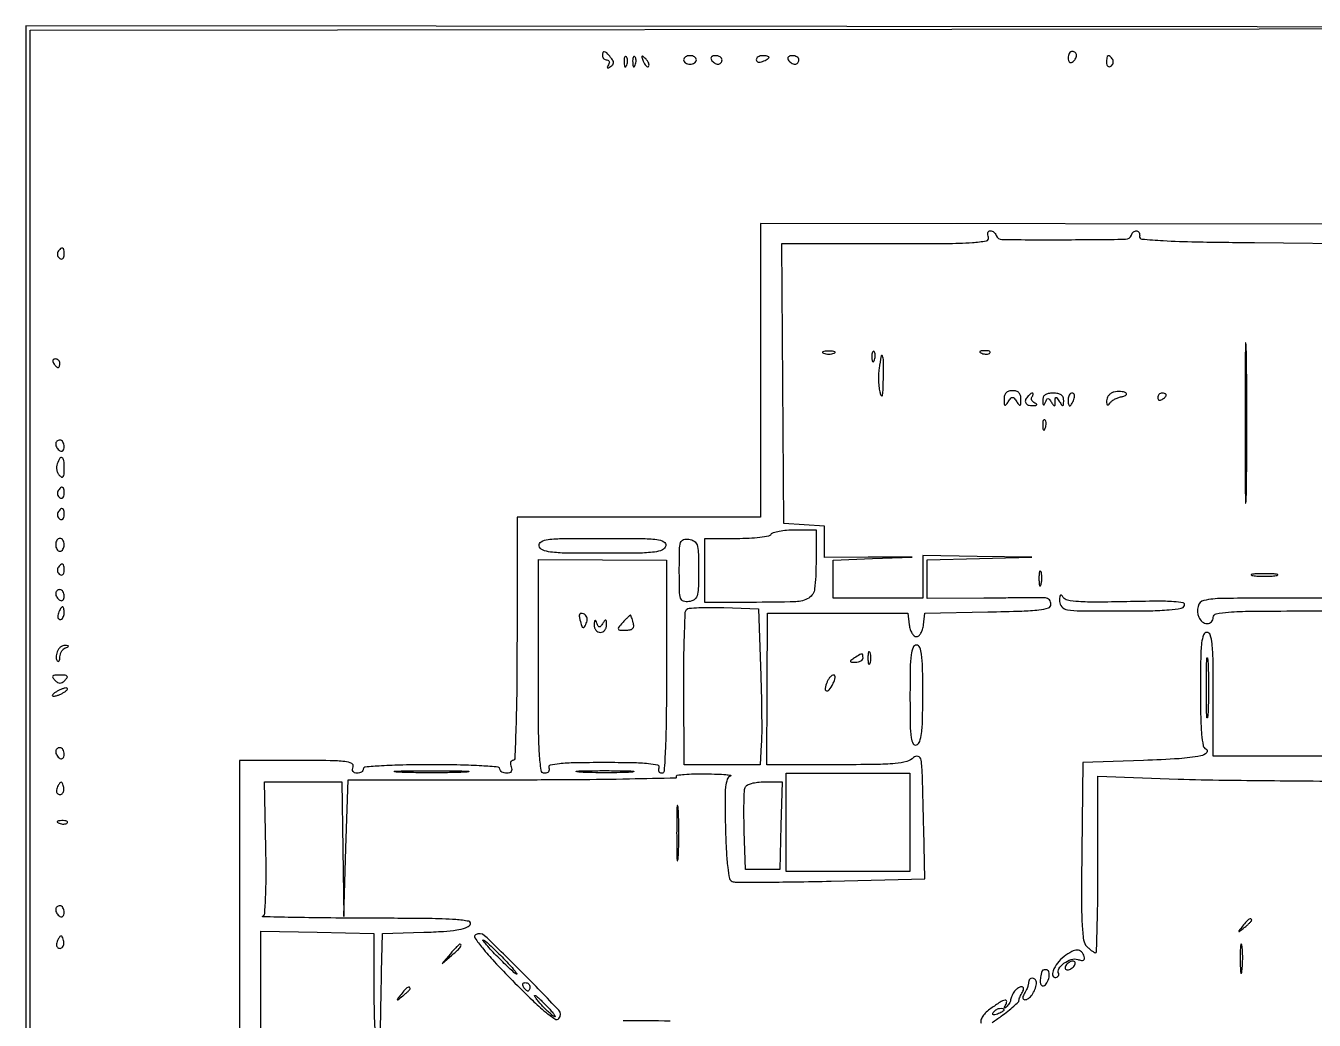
# Model space of a CAD drawing. Extents: x 0 to 576, y 0 to 447.
# Drawn here: x 0 to 301.6, y 214.2 to 447 of the extents above; entities that cross this region are included whole.
import ezdxf

# ---------------------------------------------------------------- set-up
doc = ezdxf.new("R2010")
doc.units = 0
doc.header["$MEASUREMENT"] = 0

msp = doc.modelspace()

# ---------------------------------------------------------------- linework, layer by layer
for points in [[(0, 223.5), (0, 0), (288.25, 0.248278), (576.5, 0.496556), (288.75, 0.749993), (1, 1.00343), (1, 223.5), (1, 445.99657), (288.75, 446.250007), (576.5, 446.503444), (288.25, 446.751722), (0, 447)], [(207, 260.5), (207, 249), (192.5, 249), (178, 249), (178, 260.5), (178, 272), (192.5, 272), (207, 272)]]:
    msp.add_lwpolyline(points, close=True)
for points in [[(135, 440, 0.105053), (135.081062, 439.618444, 0.099167), (135.311086, 439.29375, 0.09642), (135.654762, 439.076123, 0.093332), (136.059017, 439, -0.132745), (136.403738, 438.906838, -0.19028), (136.59735, 438.660863, -0.143226), (136.599686, 438.287383, -0.068937), (136.404508, 437.845492, 0.028924), (136.151809, 437.378209, 0.339828), (136.193627, 437.188763, 0.295997), (136.401046, 437.163161, 0.025211), (136.89405, 437.434519, 0.071163), (137.414905, 437.86938, 0.181496), (137.59179, 438.320121, 0.140543), (137.446293, 438.857578, 0.03729), (136.926114, 439.589028, 0.01865), (135.998475, 440.625552, 0.149414), (135.444732, 440.933006, 0.386596), (135.113932, 440.740259, 0.076504)], [(244, 439.440983, 0.066118), (244.073267, 438.889346, 0.138808), (244.29375, 438.521475, 0.191142), (244.620352, 438.392057, 0.139169), (245, 438.5, 0.06081), (245.382515, 438.806203, 0.051032), (245.70625, 439.2129, 0.053229), (245.926698, 439.653442, 0.089642), (246, 440.059017, 0.105429), (245.923444, 440.418051, 0.099231), (245.70625, 440.723586, 0.096318), (245.381732, 440.928382, 0.092995), (245, 441, 0.153634), (244.618621, 440.879982, 0.097988), (244.29375, 440.542039, 0.080552), (244.074545, 440.037096, 0.062283)], [(140.078947, 438.416667, 0.018894), (140.137993, 437.670344, 0.168741), (140.279315, 437.37858, 0.470617), (140.461564, 437.395823, 0.054073), (140.683114, 437.8125, 0.051402), (140.839148, 438.359369, 0.05415), (140.876576, 438.916927, 0.060344), (140.797407, 439.402231, 0.126455), (140.604167, 439.729167, 0.296942), (140.385309, 439.77538, 0.208169), (140.200665, 439.592839, 0.077125), (140.089945, 439.112848, 0.028489)], [(142.078947, 438.416667, 0.018894), (142.137993, 437.670344, 0.168741), (142.279315, 437.37858, 0.470617), (142.461564, 437.395823, 0.054073), (142.683114, 437.8125, 0.051402), (142.839148, 438.359369, 0.05415), (142.876576, 438.916927, 0.060344), (142.797407, 439.402231, 0.126455), (142.604167, 439.729167, 0.296942), (142.385309, 439.77538, 0.208169), (142.200665, 439.592839, 0.077125), (142.089945, 439.112848, 0.028489)], [(144.564293, 438.706872, 0.036269), (144.866277, 438.059266, 0.070189), (145.210949, 437.604915, 0.120343), (145.538684, 437.40751, 0.278911), (145.806872, 437.473539, 0.20742), (145.927901, 437.779789, 0.082976), (145.837219, 438.231185, 0.063152), (145.558688, 438.753423, 0.043285), (145.124088, 439.266667, 0.011214), (144.463552, 439.893514, 0.400052), (144.270328, 439.888819, 0.286372), (144.21821, 439.663782, 0.008399)], [(154, 439, 0.148195), (154.115568, 438.618646, 0.098894), (154.440625, 438.29375, 0.082425), (154.926543, 438.074694, 0.064853), (155.5, 438, 0.064853), (156.073457, 438.074694, 0.082425), (156.559375, 438.29375, 0.098894), (156.884432, 438.618646, 0.148195), (157, 439, 0.148195), (156.884432, 439.381354, 0.098894), (156.559375, 439.70625, 0.082425), (156.073457, 439.925306, 0.064853), (155.5, 440, 0.064853), (154.926543, 439.925306, 0.082425), (154.440625, 439.70625, 0.098894), (154.115568, 439.381354, 0.148195)], [(160.5, 439, 0.06081), (160.806203, 438.617485, 0.051032), (161.2129, 438.29375, 0.053229), (161.653442, 438.073302, 0.089642), (162.059017, 438, 0.105429), (162.418051, 438.076556, 0.099231), (162.723586, 438.29375, 0.096318), (162.928382, 438.618268, 0.092995), (163, 439, 0.153634), (162.879982, 439.381379, 0.097988), (162.542039, 439.70625, 0.080552), (162.037096, 439.925455, 0.062283), (161.440983, 440, 0.066118), (160.889346, 439.926733, 0.138808), (160.521475, 439.70625, 0.191142), (160.392057, 439.379648, 0.139169)], [(171, 439.031385, 0.184534), (171.122486, 438.710807, 0.147206), (171.440625, 438.516384, 0.100118), (171.925634, 438.488865, 0.055937), (172.5, 438.638374, 0.02136), (173.074558, 438.887494, 0.030395), (173.559375, 439.160341, 0.030693), (173.912889, 439.420671, 0.222225), (174, 439.606989, 0.289661), (173.903916, 439.758929, 0.046727), (173.559375, 439.884553, 0.039339), (173.074824, 439.971531, 0.024748), (172.5, 440, 0.062722), (171.926468, 439.92777, 0.08088), (171.440625, 439.715469, 0.098158), (171.115494, 439.400789, 0.152681)], [(178.5, 439, 0.06081), (178.806203, 438.617485, 0.051032), (179.2129, 438.29375, 0.053229), (179.653442, 438.073302, 0.089642), (180.059017, 438, 0.105429), (180.418051, 438.076556, 0.099231), (180.723586, 438.29375, 0.096318), (180.928382, 438.618268, 0.092995), (181, 439, 0.153634), (180.879982, 439.381379, 0.097988), (180.542039, 439.70625, 0.080552), (180.037096, 439.925455, 0.062283), (179.440983, 440, 0.066118), (178.889346, 439.926733, 0.138808), (178.521475, 439.70625, 0.191142), (178.392057, 439.379648, 0.139169)], [(253, 438.440983, 0.067432), (253.074611, 437.890269, 0.140899), (253.298542, 437.524436, 0.190788), (253.63036, 437.397824, 0.136093), (254.016312, 437.510081, 0.090427), (254.360589, 437.820631, 0.095498), (254.565079, 438.22714, 0.099685), (254.598899, 438.665803, 0.108373), (254.457295, 439.069098, 0.050477), (253.86686, 439.838655, 0.315493), (253.407182, 439.933879, 0.25701), (253.085158, 439.519563, 0.039415)], [(7.542705, 394.069098, 0.108373), (7.401101, 393.665803, 0.099685), (7.434921, 393.22714, 0.095498), (7.639411, 392.820631, 0.090427), (7.983688, 392.510081, 0.136093), (8.36964, 392.397824, 0.190788), (8.701458, 392.524436, 0.140899), (8.925389, 392.890269, 0.067432), (9, 393.440983, 0.039415), (8.914842, 394.519563, 0.25701), (8.592818, 394.933879, 0.315493), (8.13314, 394.838655, 0.050477)], [(285.448249, 354, 0.000744), (285.466135, 341.986987, 0.003734), (285.53639, 335.260938, 0.946816), (285.63934, 335.257156, 0.018358), (285.748303, 337.25, 0.002822), (285.841853, 344.875126, 0.001656), (285.872076, 354, 0.001656), (285.841853, 363.124874, 0.002822), (285.748303, 370.75, 0.018358), (285.63934, 372.742844, 0.946816), (285.53639, 372.739062, 0.003734), (285.466135, 366.013013, 0.000744)], [(6.5, 368, 0.029505), (6.768994, 367.617226, 0.035638), (7.066025, 367.29375, 0.038439), (7.34829, 367.065539, 0.151918), (7.559017, 367, 0.210953), (7.727648, 367.07446, 0.081139), (7.870461, 367.29375, 0.061769), (7.967655, 367.617151, 0.042167), (8, 368, 0.105053), (7.918938, 368.381556, 0.099167), (7.688914, 368.70625, 0.09642), (7.345238, 368.923877, 0.093332), (6.940983, 369, 0.108972), (6.586039, 368.921712, 0.182303), (6.3746, 368.70625, 0.161196), (6.343488, 368.3821, 0.082592)], [(186.75, 370.337719, 0.057986), (187.320008, 370.181385, 0.037979), (188, 370.12966, 0.037979), (188.679992, 370.181385, 0.057986), (189.25, 370.337719, 0.174857), (189.459382, 370.525001, 0.447206), (189.398438, 370.693942, 0.078554), (188.89144, 370.810911, 0.017491), (188, 370.842105, 0.017491), (187.10856, 370.810911, 0.078554), (186.601562, 370.693942, 0.447206), (186.540618, 370.525001, 0.174857)], [(198.078947, 369.416667, 0.018894), (198.137993, 368.670344, 0.168741), (198.279315, 368.37858, 0.470617), (198.461564, 368.395823, 0.054073), (198.683114, 368.8125, 0.051402), (198.839148, 369.359369, 0.05415), (198.876576, 369.916927, 0.060344), (198.797407, 370.402231, 0.126455), (198.604167, 370.729167, 0.296942), (198.385309, 370.77538, 0.208169), (198.200665, 370.592839, 0.077125), (198.089945, 370.112848, 0.028489)], [(199.755968, 366.790663, 0.027301), (199.6267, 365.37625, 0.019193), (199.629626, 363.777749, 0.019432), (199.751187, 362.243625, 0.037965), (199.987316, 361.040663, 0.091014), (200.294977, 360.405778, 0.638061), (200.54128, 360.455156, 0.050463), (200.699167, 361.606939, 0.005672), (200.762736, 364.25, 0.003933), (200.783565, 368.556011, 0.093837), (200.555895, 369.738834, 0.751664), (200.244579, 369.708977, 0.010081)], [(223.8125, 370.316886, 0.051402), (224.359369, 370.160852, 0.05415), (224.916927, 370.123424, 0.060344), (225.402231, 370.202593, 0.126455), (225.729167, 370.395833, 0.296942), (225.77538, 370.614691, 0.208169), (225.592839, 370.799335, 0.077125), (225.112848, 370.910055, 0.028489), (224.416667, 370.921053, 0.018894), (223.670344, 370.862007, 0.168741), (223.37858, 370.720685, 0.470617), (223.395823, 370.538436, 0.054073)], [(229.015313, 359.535714, 0.011564), (229.049245, 358.428913, 0.262067), (229.214186, 358.169521, 0.368802), (229.467617, 358.224822, 0.017102), (230.015313, 359, -0.02521), (230.610943, 359.814678, -0.226004), (231, 360, -0.226004), (231.389057, 359.814678, -0.02521), (231.984687, 359, 0.017102), (232.532383, 358.224822, 0.368802), (232.785814, 358.169521, 0.262067), (232.950755, 358.428913, 0.011564), (232.984687, 359.535714, 0.069097), (232.866943, 360.433177, 0.126742), (232.502486, 361.068878, 0.128418), (231.880184, 361.444152, 0.071927), (231, 361.571429, 0.071927), (230.119816, 361.444152, 0.128418), (229.497514, 361.068878, 0.126742), (229.133057, 360.433177, 0.069097)], [(234.666667, 360.333333, 0.091757), (234.07529, 359.473348, 0.220303), (234.086081, 358.717959, 0.210357), (234.67566, 358.213078, 0.084847), (235.75, 358.078947, 0.020483), (236.423747, 358.137062, 0.187944), (236.676989, 358.274935, 0.449603), (236.651402, 358.450943, 0.04958), (236.243769, 358.664358, -0.07888), (235.806545, 358.926836, -0.105417), (235.522598, 359.290708, -0.121773), (235.435807, 359.697442, -0.131107), (235.552786, 360.08541, 0.054158), (235.854341, 360.717137, 0.433187), (235.721063, 360.972878, 0.233764), (235.31406, 360.896092, 0.034926)], [(238.078947, 359.25, 0.013273), (238.135931, 358.4558, 0.232968), (238.268378, 358.242627, 0.438953), (238.440028, 358.290165, 0.023718), (238.699998, 358.863153, -0.029355), (239.027095, 359.563025, -0.275386), (239.30107, 359.726305, -0.233412), (239.609949, 359.573805, -0.022213), (240.105738, 358.863153, 0.012938), (240.586324, 358.146322, 0.283814), (240.808792, 358.05194, 0.346341), (240.958296, 358.211741, 0.016223), (241, 359, -0.013145), (241.040363, 359.863616, -0.392993), (241.187084, 360, -0.246379), (241.409778, 359.883174, -0.007698), (242, 359, 0.011213), (242.563444, 358.169589, 0.309569), (242.798096, 358.083458, 0.327416), (242.952739, 358.271084, 0.011938), (242.984687, 359.25, 0.101445), (242.832474, 360.027001, 0.141313), (242.391339, 360.576531, 0.108672), (241.624446, 360.89817, 0.045188), (240.5, 361, 0.043691), (239.365807, 360.900702, 0.113288), (238.614681, 360.582895, 0.149605), (238.199913, 360.034918, 0.09932)], [(244, 359.5, 0.024748), (244.028469, 358.925176, 0.039339), (244.115447, 358.440625, 0.046727), (244.241071, 358.096084, 0.289661), (244.393011, 358, 0.222225), (244.579329, 358.087111, 0.030693), (244.839659, 358.440625, 0.030395), (245.112506, 358.925442, 0.02136), (245.361626, 359.5, 0.055937), (245.511135, 360.074366, 0.100118), (245.483616, 360.559375, 0.147206), (245.289193, 360.877514, 0.184534), (244.968615, 361, 0.152681), (244.599211, 360.884506, 0.098158), (244.284531, 360.559375, 0.08088), (244.07223, 360.073532, 0.062722)], [(254.75, 361.25074, 0.085996), (254.082581, 360.972593, 0.077112), (253.518561, 360.477561, 0.078951), (253.141562, 359.847137, 0.097939), (253.015313, 359.176676, 0.027197), (253.058601, 358.496026, 0.209698), (253.216682, 358.227026, 0.366052), (253.447518, 358.244538, 0.054685), (253.765313, 358.634318, -0.083538), (254.189277, 359.097296, -0.038619), (254.871686, 359.549741, -0.03685), (255.680447, 359.925169, -0.042216), (256.5, 360.157779, 0.033862), (257.203286, 360.344769, 0.107101), (257.61875, 360.594351, 0.278702), (257.691714, 360.855106, 0.201857), (257.5, 361.097525, 0.078133), (256.992956, 361.281093, 0.033951), (256.279688, 361.369656, 0.032547), (255.493432, 361.362254, 0.037219)], [(265, 359.940983, 0.108972), (265.078288, 359.586039, 0.182303), (265.29375, 359.3746, 0.161196), (265.6179, 359.343488, 0.082592), (266, 359.5, 0.029505), (266.382774, 359.768994, 0.035638), (266.70625, 360.066025, 0.038439), (266.934461, 360.34829, 0.151918), (267, 360.559017, 0.210953), (266.92554, 360.727648, 0.081139), (266.70625, 360.870461, 0.061769), (266.382849, 360.967655, 0.042167), (266, 361, 0.105053), (265.618444, 360.918938, 0.099167), (265.29375, 360.688914, 0.09642), (265.076123, 360.345238, 0.093332)], [(238.078947, 353.416667, 0.018894), (238.137993, 352.670344, 0.168741), (238.279315, 352.37858, 0.470617), (238.461564, 352.395823, 0.054073), (238.683114, 352.8125, 0.051402), (238.839148, 353.359369, 0.05415), (238.876576, 353.916927, 0.060344), (238.797407, 354.402231, 0.126455), (238.604167, 354.729167, 0.296942), (238.385309, 354.77538, 0.208169), (238.200665, 354.592839, 0.077125), (238.089945, 354.112848, 0.028489)], [(7, 349.059017, 0.089642), (7.073302, 348.653442, 0.053229), (7.29375, 348.2129, 0.051032), (7.617485, 347.806203, 0.06081), (8, 347.5, 0.139169), (8.379648, 347.392057, 0.191142), (8.70625, 347.521475, 0.138808), (8.926733, 347.889346, 0.066118), (9, 348.440983, 0.062283), (8.925455, 349.037096, 0.080552), (8.70625, 349.542039, 0.097988), (8.381379, 349.879982, 0.153634), (8, 350, 0.092995), (7.618268, 349.928382, 0.096318), (7.29375, 349.723586, 0.099231), (7.076556, 349.418051, 0.105429)], [(7.335833, 344.432783, 0.078522), (7.190333, 343.749087, 0.061901), (7.24385, 342.99318, 0.06262), (7.478836, 342.282667, 0.085436), (7.867217, 341.732783, 0.085285), (8.399692, 341.356457, 0.362202), (8.75, 341.445878, 0.139509), (8.9538, 342.006563, 0.017854), (9, 343.3, 0.023065), (8.911863, 345.209636, 0.223857), (8.511203, 345.889246, 0.433661), (7.980291, 345.770123, 0.04135)], [(7.542705, 338.069098, 0.108373), (7.401101, 337.665803, 0.099685), (7.434921, 337.22714, 0.095498), (7.639411, 336.820631, 0.090427), (7.983688, 336.510081, 0.136093), (8.36964, 336.397824, 0.190788), (8.701458, 336.524436, 0.140899), (8.925389, 336.890269, 0.067432), (9, 337.440983, 0.039415), (8.914842, 338.519563, 0.25701), (8.592818, 338.933879, 0.315493), (8.13314, 338.838655, 0.050477)], [(7.542705, 333.069098, 0.108373), (7.401101, 332.665803, 0.099685), (7.434921, 332.22714, 0.095498), (7.639411, 331.820631, 0.090427), (7.983688, 331.510081, 0.136093), (8.36964, 331.397824, 0.190788), (8.701458, 331.524436, 0.140899), (8.925389, 331.890269, 0.067432), (9, 332.440983, 0.039415), (8.914842, 333.519563, 0.25701), (8.592818, 333.933879, 0.315493), (8.13314, 333.838655, 0.050477)], [(185, 321.116631, -0.026557), (184.684344, 315.177916, -0.235843), (183.313007, 313.035733, -0.128668), (180.289013, 312.158898, -0.006255), (169.75, 312.013655), (159, 312), (159, 319.5), (159, 327), (166.440983, 327, 0.012539), (169.336795, 327.072633, 0.018327), (171.877725, 327.29375, 0.014001), (173.92157, 327.605685, 0.21256), (174.5, 328, -0.187586), (175.016825, 328.389932, -0.024383), (176.3879, 328.70625, -0.025672), (178.121554, 328.927002, -0.018832), (180.059017, 329), (185, 329)], [(7, 325.5, 0.064853), (7.074694, 324.926543, 0.082425), (7.29375, 324.440625, 0.098894), (7.618646, 324.115568, 0.148195), (8, 324, 0.148195), (8.381354, 324.115568, 0.098894), (8.70625, 324.440625, 0.082425), (8.925306, 324.926543, 0.064853), (9, 325.5, 0.064853), (8.925306, 326.073457, 0.082425), (8.70625, 326.559375, 0.098894), (8.381354, 326.884432, 0.148195), (8, 327, 0.148195), (7.618646, 326.884432, 0.098894), (7.29375, 326.559375, 0.082425), (7.074694, 326.073457, 0.064853)], [(149.809629, 325.25, -0.247865), (149.041171, 324.292275, -0.072891), (147.162037, 323.786051, -0.026538), (143.492228, 323.548807, -0.002874), (135, 323.5, -0.002874), (126.507772, 323.548807, -0.026538), (122.837963, 323.786051, -0.072891), (120.958829, 324.292275, -0.247865), (120.190371, 325.25, -0.325738), (120.639251, 326.204609, -0.096254), (122.27165, 326.726678, -0.02702), (125.878388, 326.956358, -0.002392), (135, 327, -0.002392), (144.121612, 326.956358, -0.02702), (147.72835, 326.726678, -0.096254), (149.360749, 326.204609, -0.325738)], [(157.5, 319.5, -0.006694), (157.44313, 315.252491, -0.067967), (157.15823, 313.514744, -0.178261), (156.491157, 312.639152, -0.106868), (155.25, 312.180449, -0.113938), (153.982584, 312.289484, -0.244678), (153.313177, 312.96866, -0.069973), (153.045639, 314.642336, -0.004698), (153, 319.5, -0.004698), (153.045639, 324.357664, -0.069973), (153.313177, 326.03134, -0.244678), (153.982584, 326.710516, -0.113938), (155.25, 326.819551, -0.106868), (156.491157, 326.360848, -0.178261), (157.15823, 325.485256, -0.067967), (157.44313, 323.747509, -0.006694)], [(7.542705, 320.069098, 0.108373), (7.401101, 319.665803, 0.099685), (7.434921, 319.22714, 0.095498), (7.639411, 318.820631, 0.090427), (7.983688, 318.510081, 0.136093), (8.36964, 318.397824, 0.190788), (8.701458, 318.524436, 0.140899), (8.925389, 318.890269, 0.067432), (9, 319.440983, 0.039415), (8.914842, 320.519563, 0.25701), (8.592818, 320.933879, 0.315493), (8.13314, 320.838655, 0.050477)], [(150, 296.934832, -0.00249), (149.942401, 285.37091, -0.008601), (149.738901, 277.88123, -0.004828), (149.449086, 272.521746, -0.395683), (148.893011, 272, -0.12701), (148.509771, 272.098947, -0.15122), (148.252103, 272.367188, -0.128423), (148.165859, 272.772454, -0.080332), (148.265692, 273.25, 0.452796), (147.935106, 273.878925, 0.034996), (145.813094, 274.235611, 0.02015), (142.071383, 274.446391, 0.003995), (135.361626, 274.5, 0.003995), (128.651869, 274.446391, 0.02015), (124.910159, 274.235611, 0.034996), (122.788147, 273.878925, 0.452796), (122.45756, 273.25, -0.112796), (122.525516, 272.77386, -0.147671), (122.364922, 272.367188, -0.136229), (121.992573, 272.095314, -0.090216), (121.468615, 272, -0.374381), (120.637671, 272.7236, -0.019808), (120.264682, 276.506806, -0.012933), (120.048195, 283.105067, -0.001733), (120, 297.006442), (120, 322.012884), (135, 321.941275), (150, 321.869665)], [(237.194949, 317.5, 0.012823), (237.235556, 316.431793, 0.080377), (237.356533, 315.900903, 0.597527), (237.51666, 315.883358, 0.087174), (237.692991, 316.269032, 0.037336), (237.832894, 317.036634, 0.029507), (237.872264, 317.880008, 0.030339), (237.814405, 318.671085, 0.06278), (237.655937, 319.269032, 0.31318), (237.47713, 319.386009, 0.333666), (237.315079, 319.257153, 0.052471), (237.212705, 318.580113, 0.014395)], [(287.25, 318.283746, 0.023547), (288.502218, 318.153981, 0.014044), (290, 318.111902, 0.014044), (291.497782, 318.153981, 0.023547), (292.75, 318.283746, 0.124239), (293.112409, 318.435926, 0.664672), (293.076562, 318.577962, 0.03126), (291.97062, 318.675363, 0.006336), (290, 318.700336, 0.006336), (288.02938, 318.675363, 0.03126), (286.923438, 318.577962, 0.664672), (286.887591, 318.435926, 0.124239)], [(7, 314.059017, 0.089642), (7.073302, 313.653442, 0.053229), (7.29375, 313.2129, 0.051032), (7.617485, 312.806203, 0.06081), (8, 312.5, 0.139169), (8.379648, 312.392057, 0.191142), (8.70625, 312.521475, 0.138808), (8.926733, 312.889346, 0.066118), (9, 313.440983, 0.062283), (8.925455, 314.037096, 0.080552), (8.70625, 314.542039, 0.097988), (8.381379, 314.879982, 0.153634), (8, 315, 0.092995), (7.618268, 314.928382, 0.096318), (7.29375, 314.723586, 0.099231), (7.076556, 314.418051, 0.105429)], [(242.015313, 312.25, 0.197299), (242.53067, 310.970089, 0.162195), (243.849488, 310.288815, 0.036761), (246.896382, 310.039194, 0.002064), (256.393011, 310, 0.004362), (263.338833, 310.060591, 0.0166), (267.669, 310.280073, 0.019088), (270.499874, 310.627195, 0.266836), (271.267364, 311.25, 0.463252), (270.927577, 311.87188, 0.033784), (268.730678, 312.171504, 0.019222), (264.838611, 312.286615, 0.003632), (257.731622, 312.171927, -0.004176), (250.647384, 312.065305, -0.018476), (246.479539, 312.191421, -0.026712), (243.863717, 312.508453, -0.210988), (242.872582, 313.171927, 0.051023), (242.479357, 313.671354, 0.429759), (242.222657, 313.668804, 0.170959), (242.056041, 313.285903, 0.016247)], [(7.638374, 309.5, 0.055937), (7.488865, 308.925634, 0.100118), (7.516384, 308.440625, 0.147206), (7.710807, 308.122486, 0.184534), (8.031385, 308, 0.152681), (8.400789, 308.115494, 0.098158), (8.715469, 308.440625, 0.08088), (8.92777, 308.926468, 0.062722), (9, 309.5, 0.024748), (8.971531, 310.074824, 0.039339), (8.884553, 310.559375, 0.046727), (8.758929, 310.903916, 0.289661), (8.606989, 311, 0.222225), (8.420671, 310.912889, 0.030693), (8.160341, 310.559375, 0.030395), (7.887494, 310.074558, 0.02136)], [(172, 297, -0.003195), (172.169032, 291.483191, -0.003386), (172.263593, 286.070312, -0.00323), (172.283348, 281.407781, -0.015465), (172.195209, 278.75), (171.890418, 274), (163.006821, 274), (154.123225, 274), (154.050013, 291.821734, -0.003768), (154.073613, 298.704599, -0.005916), (154.20846, 304.618487, -0.001954), (154.404544, 309.704043, -0.187904), (154.692216, 310.358883, -0.178016), (155.28301, 310.632022, -0.007969), (157.561045, 310.779795, -0.012558), (160.318934, 310.845244, -0.008572), (163.453816, 310.787149), (171.5, 310.5)], [(129.729816, 307.925182, 0.012243), (130.159858, 306.431152, 0.244361), (130.484896, 306.105254, 0.373549), (130.827704, 306.253274, 0.020449), (131.329869, 307.417241, 0.092277), (131.436774, 307.996909, 0.096097), (131.325132, 308.567375, 0.099364), (131.013431, 309.040089, 0.106238), (130.550043, 309.342423, 0.092317), (129.996941, 309.444383, 0.267182), (129.672167, 309.256709, 0.161087), (129.571313, 308.772178, 0.035406)], [(133.078947, 306.75, 0.084943), (133.162507, 306.081752, 0.097345), (133.463816, 305.514063, 0.105533), (133.934098, 305.134948, 0.117584), (134.5, 305, 0.116238), (135.070951, 305.13455, 0.101436), (135.554877, 305.514063, 0.094034), (135.876916, 306.081711, 0.08452), (135.984687, 306.75, 0.015246), (135.949918, 307.635609, 0.278496), (135.794172, 307.857048, 0.3487), (135.560445, 307.795767, 0.019656), (135.105738, 307.136847, -0.022213), (134.609949, 306.426195, -0.233412), (134.30107, 306.273695, -0.275386), (134.027095, 306.436975, -0.029355), (133.699998, 307.136847, 0.023718), (133.440028, 307.709835, 0.438953), (133.268378, 307.757373, 0.232968), (133.135931, 307.5442, 0.013273)], [(139.726247, 307.25, 0.012632), (138.796182, 306.168594, 0.271017), (138.733342, 305.768314, 0.293085), (139.050275, 305.538688, 0.0142), (140.412263, 305.5, 0.042134), (141.471513, 305.58942, 0.151014), (142.070534, 305.892347, 0.192116), (142.311883, 306.428148, 0.074989), (142.224373, 307.25, 0.011443), (142.032464, 307.920759, 0.018015), (141.834081, 308.485937, 0.01247), (141.647251, 308.929638, 0.294964), (141.538356, 309, 0.188908), (141.396925, 308.944588, 0.005284), (140.911842, 308.485937, 0.010121), (140.349707, 307.920638, 0.006697)], [(7.345077, 300.456872, 0.045168), (7.164704, 299.820352, 0.050128), (7.110032, 299.183873, 0.056457), (7.179658, 298.639794, 0.137182), (7.376461, 298.290205, 0.208648), (7.610988, 298.198159, 0.243994), (7.816836, 298.314935, 0.106677), (7.957153, 298.683705, 0.037777), (8, 299.25, -0.072204), (8.09334, 299.892993, -0.062877), (8.367188, 300.516393, -0.06555), (8.772005, 301.026936, -0.096788), (9.25, 301.337719, 0.01027), (9.89123, 301.611907, 0.30932), (9.97782, 301.754345, 0.36718), (9.873211, 301.864951, 0.011982), (9.218615, 301.921053, 0.11028), (8.684501, 301.835877, 0.071509), (8.139692, 301.523515, 0.066477), (7.667271, 301.040853, 0.068987)], [(207, 290.031385, 0.003584), (207.047825, 283.359431, 0.029151), (207.269309, 280.314948, 0.093107), (207.725655, 278.921965, 0.37496), (208.5, 278.638374, 0.22372), (209.270113, 279.441854, 0.049873), (209.704454, 281.345335, 0.026241), (209.940842, 284.613323, 0.004935), (210, 290.606989, 0.004353), (209.946384, 296.764896, 0.028381), (209.717085, 299.851165, 0.066319), (209.27729, 301.48237, 0.302501), (208.5, 302, 0.30819), (207.718257, 301.467579, 0.062658), (207.281332, 299.755231, 0.027089), (207.05306, 296.523253, 0.004087)], [(194, 299, 0.011213), (193.169589, 298.436556, 0.309569), (193.083458, 298.201904, 0.327416), (193.271084, 298.047261, 0.011938), (194.25, 298.015313, 0.055234), (194.919445, 298.083567, 0.075283), (195.485938, 298.298248, 0.095191), (195.865757, 298.619685, 0.17131), (196, 299, 0.042895), (195.938046, 299.720828, 0.364836), (195.707705, 299.914708, 0.137048), (195.26282, 299.790433, 0.007234)], [(197.157895, 299, 0.017491), (197.189089, 298.10856, 0.078554), (197.306058, 297.601562, 0.447206), (197.474999, 297.540618, 0.174857), (197.662281, 297.75, 0.057986), (197.818615, 298.320008, 0.037979), (197.87034, 299, 0.037979), (197.818615, 299.679992, 0.057986), (197.662281, 300.25, 0.174857), (197.474999, 300.459382, 0.447206), (197.306058, 300.398438, 0.078554), (197.189089, 299.89144, 0.017491)], [(276.740397, 285.75, -0.05623), (276.611349, 284.994083, -0.84375), (276.489652, 285.007812, -0.011824), (276.406539, 287.518024, -0.002363), (276.385359, 292, -0.002363), (276.406539, 296.481976, -0.011824), (276.489652, 298.992188, -0.84375), (276.611349, 299.005917, -0.05623), (276.740397, 298.25, -0.008933), (276.851076, 295.404705, -0.005253), (276.88685, 292, -0.005253), (276.851076, 288.595295, -0.008933)], [(6.8, 293.8, 0.049631), (7.452741, 293.265408, 0.147822), (8, 293.1, 0.147822), (8.547259, 293.265408, 0.049631), (9.2, 293.8, 0.051663), (9.686384, 294.398813, 0.354955), (9.65, 294.75, 0.180052), (9.199072, 294.95632, 0.018208), (8, 295, 0.018208), (6.800928, 294.95632, 0.180052), (6.35, 294.75, 0.354955), (6.313616, 294.398813, 0.051663)], [(187.58345, 293.356872, 0.038359), (187.130822, 291.838577, 0.38544), (187.434032, 291.312355, 0.323285), (188.076554, 291.520359, 0.035254), (188.954163, 292.914354, 0.033165), (189.316614, 293.715009, 0.067322), (189.470092, 294.387614, 0.122555), (189.401815, 294.827485, 0.301931), (189.142173, 295, 0.144219), (188.740928, 294.881807, 0.059778), (188.301417, 294.517331, 0.052368), (187.893395, 293.98548, 0.045871)], [(7, 291, 0.027796), (6.485814, 290.625641, 0.102785), (6.234375, 290.315379, 0.335455), (6.267727, 290.122372, 0.190341), (6.5, 290.030626, 0.067616), (6.987337, 290.096832, 0.024967), (7.646875, 290.315379, 0.024204), (8.352293, 290.628962, 0.026766), (9, 291, 0.027796), (9.514186, 291.374359, 0.102785), (9.765625, 291.684621, 0.335455), (9.732273, 291.877628, 0.190341), (9.5, 291.969374, 0.067616), (9.012663, 291.903168, 0.024967), (8.353125, 291.684621, 0.024204), (7.647707, 291.371038, 0.026766)], [(7, 277.059017, 0.089642), (7.073302, 276.653442, 0.053229), (7.29375, 276.2129, 0.051032), (7.617485, 275.806203, 0.06081), (8, 275.5, 0.139169), (8.379648, 275.392057, 0.191142), (8.70625, 275.521475, 0.138808), (8.926733, 275.889346, 0.066118), (9, 276.440983, 0.062283), (8.925455, 277.037096, 0.080552), (8.70625, 277.542039, 0.097988), (8.381379, 277.879982, 0.153634), (8, 278, 0.092995), (7.618268, 277.928382, 0.096318), (7.29375, 277.723586, 0.099231), (7.076556, 277.418051, 0.105429)], [(102.75, 272.256692, -0.006921), (99.221889, 272.150439, -0.004066), (95, 272.116103, -0.004066), (90.778111, 272.150439, -0.006921), (87.25, 272.256692, -0.044194), (86.319337, 272.380523, -0.875756), (86.329687, 272.497396, -0.009159), (89.442079, 272.577187, -0.001828), (95, 272.597512, -0.001828), (100.557921, 272.577187, -0.009159), (103.670313, 272.497396, -0.875756), (103.680663, 272.380523, -0.044194)], [(141.789188, 272.262181, -0.010124), (139.149843, 272.149556, -0.005525), (135.908478, 272.112769, -0.005503), (132.612159, 272.14806, -0.008711), (129.789188, 272.258586, -0.041857), (128.862628, 272.389364, -0.86599), (128.872449, 272.511106, -0.013217), (131.200814, 272.596037, -0.002432), (135.5, 272.618236, -0.002526), (139.807799, 272.597762, -0.011688), (142.297449, 272.515128, -0.788092), (142.319858, 272.391534, -0.088327)], [(7.582949, 269.134215, 0.052326), (7.327923, 268.604943, 0.061761), (7.20609, 268.06291, 0.07231), (7.228156, 267.59012, 0.149701), (7.399864, 267.266802, 0.208213), (8.031223, 267.018401, 0.228122), (8.610436, 267.323111, 0.143258), (8.913564, 268.144952, 0.097944), (8.787251, 269.138246, 0.033951), (8.536207, 269.749629, 0.286646), (8.294341, 269.899578, 0.233206), (8.012891, 269.759582, 0.024362)], [(176.784983, 259.75), (176.5, 249.5), (172.5, 249.5), (168.5, 249.5), (168.208575, 258.420857, -0.005737), (168.13413, 261.934715, -0.007759), (168.152581, 265.111648, -0.005495), (168.238236, 267.761419, -0.080952), (168.42719, 268.670857, -0.176014), (168.901041, 269.216751, -0.056263), (169.908688, 269.636927, -0.044482), (171.304798, 269.910862, -0.026217), (173.003598, 270), (177.069966, 270)], [(152.378169, 258, 0.002611), (152.399697, 253.876693, 0.013058), (152.48416, 251.567188, 0.829596), (152.60781, 251.551892, 0.061613), (152.738988, 252.25, 0.009864), (152.851466, 254.867693, 0.005804), (152.887826, 258, 0.005804), (152.851466, 261.132307, 0.009864), (152.738988, 263.75, 0.061613), (152.60781, 264.448108, 0.829596), (152.48416, 264.432813, 0.013058), (152.399697, 262.123307, 0.002611)], [(7.8125, 260.316886, 0.051402), (8.359369, 260.160852, 0.05415), (8.916927, 260.123424, 0.060344), (9.402231, 260.202593, 0.126455), (9.729167, 260.395833, 0.296942), (9.77538, 260.614691, 0.208169), (9.592839, 260.799335, 0.077125), (9.112848, 260.910055, 0.028489), (8.416667, 260.921053, 0.018894), (7.670344, 260.862007, 0.168741), (7.37858, 260.720685, 0.470617), (7.395823, 260.538436, 0.054073)], [(7, 240.059017, 0.089642), (7.073302, 239.653442, 0.053229), (7.29375, 239.2129, 0.051032), (7.617485, 238.806203, 0.06081), (8, 238.5, 0.139169), (8.379648, 238.392057, 0.191142), (8.70625, 238.521475, 0.138808), (8.926733, 238.889346, 0.066118), (9, 239.440983, 0.062283), (8.925455, 240.037096, 0.080552), (8.70625, 240.542039, 0.097988), (8.381379, 240.879982, 0.153634), (8, 241, 0.092995), (7.618268, 240.928382, 0.096318), (7.29375, 240.723586, 0.099231), (7.076556, 240.418051, 0.105429)], [(284.872445, 236.25, 0.001576), (283.99236, 235.120493, 0.377591), (284, 235, 0.377591), (284.120493, 234.99236, 0.001576), (285.25, 235.872445, 0.012436), (285.920402, 236.425681, 0.017649), (286.485937, 236.952641, 0.013803), (286.91885, 237.410139, 0.184603), (287, 237.622445, 0.307699), (286.806605, 237.90695, 0.241985), (286.426111, 237.869516, 0.065617), (285.76332, 237.306759, 0.017685)], [(7.582949, 233.134215, 0.052326), (7.327923, 232.604943, 0.061761), (7.20609, 232.06291, 0.07231), (7.228156, 231.59012, 0.149701), (7.399864, 231.266802, 0.208213), (8.031223, 231.018401, 0.228122), (8.610436, 231.323111, 0.143258), (8.913564, 232.144952, 0.097944), (8.787251, 233.138246, 0.033951), (8.536207, 233.749629, 0.286646), (8.294341, 233.899578, 0.233206), (8.012891, 233.759582, 0.024362)], [(105.309322, 234.19881, 0.427504), (105.156352, 233.461672, 0.018715), (106.898109, 231.126157, 0.018505), (109.691085, 227.910836, 0.006415), (113.947484, 223.477646, 0.005908), (118.589587, 218.875321, 0.021013), (121.717551, 216.09145, 0.026683), (123.895513, 214.497166, 0.366707), (124.796699, 214.609882, 0.394379), (124.781445, 216.541512, 0.0059), (116.21105, 225.362343, 0.006), (107.42999, 233.979826, 0.343139)], [(111.5, 229, -0.006011), (112.963053, 227.465214, -0.011026), (114.111664, 226.175, -0.006792), (114.97145, 225.136996, -0.63008), (114.905896, 225, -0.181827), (114.589447, 225.119012, -0.004426), (113.405414, 226.175, -0.009065), (112.033064, 227.467072, -0.005974), (110.5, 229, -0.006011), (109.036947, 230.534786, -0.011026), (107.888336, 231.825, -0.006792), (107.02855, 232.863004, -0.63008), (107.094104, 233, -0.181827), (107.410553, 232.880988, -0.004426), (108.594586, 231.825, -0.009065), (109.966936, 230.532928, -0.005974)], [(99.404988, 229.75), (97.5, 227.5), (99.75, 229.404988, 0.010402), (101.102181, 230.598996, 0.048385), (101.795506, 231.373826, 0.197337), (101.898791, 231.789444, 0.372044), (101.654988, 232, 0.191119), (101.44834, 231.918017, 0.007508), (100.851732, 231.339063, 0.012381), (100.159969, 230.612165, 0.008332)], [(243.075364, 229.090289, 0.064545), (241.535985, 227.555542, 0.070756), (240.49499, 225.723487, 0.174829), (240.461132, 224.56753, 0.415641), (241.155176, 224.218392, 0.060774), (241.511649, 224.387586, 0.092257), (241.762302, 224.620411, 0.121803), (241.869811, 224.877665, 0.169253), (241.825, 225.121305, -0.279955), (241.857219, 226.242925, -0.089467), (243.047086, 227.512216, -0.078992), (244.755747, 228.405172, -0.159134), (246.259496, 228.417639, 0.031258), (247.142152, 228.197109, 0.148181), (247.654067, 228.254622, 0.276059), (247.868405, 228.551079, 0.102619), (247.805813, 229.082561, 0.111732), (247.13317, 230.193858, 0.203317), (246.173329, 230.602843, 0.12829), (244.855604, 230.261382, 0.036577)], [(284.309869, 228.5, 0.005499), (284.337136, 226.352754, 0.031761), (284.435944, 225.222448, 0.756877), (284.574262, 225.205163, 0.069146), (284.724731, 225.767909, 0.018638), (284.849672, 227.218327, 0.01259), (284.888655, 228.878422, 0.012695), (284.845055, 230.487453, 0.024559), (284.714526, 231.767909, 0.212532), (284.565802, 232.000181, 0.556092), (284.424528, 231.934948, 0.025342), (284.331591, 230.655786, 0.005888)], [(243.5, 227, 0.076764), (243.338175, 226.617617, 0.154201), (243.357263, 226.29375, 0.186277), (243.550471, 226.079239, 0.117858), (243.881966, 226, 0.085235), (244.310186, 226.073533, 0.053414), (244.769763, 226.29375, 0.051777), (245.189439, 226.617474, 0.064269), (245.5, 227, 0.076764), (245.661825, 227.382383, 0.154201), (245.642737, 227.70625, 0.186277), (245.449529, 227.920761, 0.117858), (245.118034, 228, 0.085235), (244.689814, 227.926467, 0.053414), (244.230237, 227.70625, 0.051777), (243.810561, 227.382526, 0.064269)], [(234.875, 223.5, 0.006302), (234.817237, 223.255915, 0.002656), (234.745502, 222.926562, 0.002627), (234.672551, 222.573745, 0.003423), (234.609687, 222.25, -0.047426), (234.502689, 221.877521, -0.015601), (234.277441, 221.353125, -0.015382), (233.989809, 220.7836, -0.016827), (233.67567, 220.25, 0.056227), (233.440236, 219.766811, 0.12683), (233.404399, 219.364074, 0.197093), (233.565511, 219.102914, 0.158518), (233.881966, 219, 0.166783), (234.720578, 219.287737, 0.069298), (235.566375, 220.1576, 0.060871), (236.255489, 221.385517, 0.059885), (236.633396, 222.75, 0.171898), (236.493762, 223.476417, 0.160677), (235.924601, 223.977417, 0.207009), (235.275325, 223.974112, 0.23216)], [(237.923489, 225.75, 0.029883), (237.557341, 224.23573, 0.067205), (237.506304, 223.057479, 0.139722), (237.761272, 222.397304, 0.322075), (238.242802, 222.247601, 0.18783), (239.067426, 222.932478, 0.082693), (239.550048, 224.290912, 0.104324), (239.510979, 225.529273, 0.345702), (238.911516, 226, 0.02571), (238.55683, 225.98175, 0.036269), (238.245283, 225.926562, 0.039689), (238.010223, 225.846793, 0.220289)], [(87.872445, 220.25, 0.001576), (86.99236, 219.120493, 0.377591), (87, 219, 0.377591), (87.120493, 218.99236, 0.001576), (88.25, 219.872445, 0.012436), (88.920402, 220.425681, 0.017649), (89.485938, 220.952641, 0.013803), (89.91885, 221.410139, 0.184603), (90, 221.622445, 0.307699), (89.806605, 221.90695, 0.241985), (89.426111, 221.869516, 0.065617), (88.76332, 221.306759, 0.017685)], [(118, 222, -0.042167), (117.967655, 221.617151, -0.061769), (117.870461, 221.29375, -0.081139), (117.727648, 221.07446, -0.210953), (117.559017, 221, -0.151918), (117.34829, 221.065539, -0.038439), (117.066025, 221.29375, -0.035638), (116.768994, 221.617226, -0.029505), (116.5, 222, -0.082592), (116.343488, 222.3821, -0.161196), (116.3746, 222.70625, -0.182303), (116.586039, 222.921712, -0.108972), (116.940983, 223, -0.093332), (117.345238, 222.923877, -0.09642), (117.688914, 222.70625, -0.099167), (117.918938, 222.381556, -0.105053)], [(122, 217.5, -0.009992), (122.866074, 216.540383, -0.019379), (123.511844, 215.734375, -0.020261), (123.921391, 215.130831, -0.588095), (123.848628, 215, -0.171788), (123.552307, 215.104905, -0.00995), (122.805594, 215.734375, -0.014186), (121.936139, 216.542213, -0.00989), (121, 217.5, -0.009992), (120.133926, 218.459617, -0.019379), (119.488156, 219.265625, -0.020261), (119.078609, 219.869169, -0.588095), (119.151372, 220, -0.171788), (119.447693, 219.895095, -0.00995), (120.194406, 219.265625, -0.014186), (121.063861, 218.457787, -0.00989)], [(229, 216.606989, -0.2252), (228.911231, 216.419896, -0.029412), (228.544118, 216.154486, -0.029555), (228.042538, 215.875192, -0.020646), (227.448062, 215.618443, -0.036408), (226.868281, 215.443138, -0.155351), (226.512472, 215.474315, -0.32948), (226.393111, 215.674071, -0.1144), (226.507079, 216.011454, -0.115814), (227.098109, 216.603931, -0.080554), (227.973761, 216.969265, -0.115534), (228.708846, 216.972535, -0.349578)]]:
    msp.add_lwpolyline(points, format="xyb", close=True)
for points in [[(314.75, 400.589246), (172, 400.678493), (172, 366.339246), (172, 332), (143.5, 332), (115, 332), (115, 303.5, -0.002549), (114.939083, 291.550841, -0.005944), (114.741503, 282.605862, -0.001747), (114.472262, 275.423178, -0.402267), (114.031385, 275, 0.184534), (113.710807, 274.877514, 0.147206), (113.516384, 274.559375, 0.100118), (113.488865, 274.074366, 0.055937), (113.638374, 273.5, -0.07771), (113.773866, 272.868337, -0.166138), (113.640962, 272.393809, -0.166102), (113.245425, 272.099775, -0.077669), (112.606989, 272, -0.060338), (111.992458, 272.07443, -0.07906), (111.472053, 272.29375, -0.097154), (111.123597, 272.618592, -0.157984), (111, 273, 0.389247), (110.587986, 273.449058, 0.005893), (106.75, 273.734375, 0.010966), (101.735423, 273.937511, 0.004639), (95, 274, 0.004639), (88.264577, 273.937511, 0.010966), (83.25, 273.734375, 0.005893), (79.412014, 273.449058, 0.389247), (79, 273, -0.145266), (78.886819, 272.618655, -0.099317), (78.568594, 272.29375, -0.083434), (78.092793, 272.074778, -0.066306), (77.531385, 272, -0.094119), (76.972145, 272.106211, -0.166113), (76.617923, 272.407358, -0.151899), (76.503306, 272.885039, -0.075244), (76.638374, 273.5, 0.39781), (76.314693, 274.285594, 0.077186), (74.689629, 274.733016, 0.025563), (71.231843, 274.952835, 0.003093), (63.606989, 275), (50, 275), (50, 169)], [(83.051866, 212.25, -0.001288), (83.084768, 214.476116, -0.000378), (83.146698, 217.895313, -0.000379), (83.222208, 221.742597, -0.000407), (83.301866, 225.5), (83.5, 234.5), (93.156674, 234.785086, 0.007972), (97.775431, 234.995183, 0.024552), (100.883132, 235.339969, 0.034918), (102.968223, 235.826849, 0.145736), (104.029119, 236.535086, 0.565486), (103.746103, 237.343935, 0.035284), (100.660548, 237.761032, 0.013686), (94.366473, 237.990573, 0.001493), (79.872445, 238.078947, -0.001563), (70.210823, 238.13921, -0.002771), (62.246906, 238.257918, -0.000794), (55.532402, 238.405888, -0.808996), (55.5, 238.577348, 0.283449), (55.939058, 239.190763, 0.006202), (56.154595, 243.007459, 0.010974), (56.263794, 247.956729, 0.004848), (56.2011, 254.498401), (55.9022, 270), (64.9511, 270), (74, 270), (74.211322, 254.25), (74.422645, 238.5), (74.961322, 254.5), (75.5, 270.5), (114.154763, 270.5, 0.001819), (128.945413, 270.553811, 0.00309), (141.318454, 270.720312, 0.000452), (152.179148, 270.943419, 0.58028), (152.345746, 271.25, -0.538341), (152.480634, 271.541135, -0.014218), (154.165225, 271.745612, -0.017507), (156.419716, 271.875039, -0.009552), (159.190983, 271.883999, -0.0055), (161.898028, 271.811242, -0.01299), (163.912351, 271.682455, -0.027364), (164.994595, 271.524929, -0.791138), (165, 271.360789, 0.251233), (164.228195, 270.631093, 0.056184), (163.839387, 268.797116, 0.026422), (163.695128, 265.507747, 0.004212), (163.80747, 259.061726, 0.006086), (164.014117, 253.629403, 0.018224), (164.335637, 249.927635, 0.019246), (164.748184, 247.396504, 0.256496), (165.336573, 246.701087, 0.091332), (166.29362, 246.522728, 0.001098), (172.653302, 246.523394, 0.003251), (180.020093, 246.588244, 0.002115), (188.529103, 246.754471), (210.5, 247.27664), (210.226529, 258.88832, 0.001171), (209.897738, 271.585404, 0.028496), (209.596911, 275.107316, 0.285621), (208.891538, 275.947126, 0.283322), (207.821429, 275.689314, -0.13364), (206.250587, 274.78389, -0.040922), (203.528709, 274.30158, -0.020251), (198.931358, 274.057305, -0.003146), (189.821429, 273.999951), (173.5, 273.999901), (173.559209, 291.749951), (173.618418, 309.5), (190.059209, 309.5), (206.5, 309.5), (206.816422, 306.75, 0.046712), (207.038423, 305.697687, 0.062099), (207.441497, 304.807813, 0.077057), (207.953554, 304.203761, 0.180376), (208.5, 304, 0.180376), (209.046446, 304.203761, 0.077057), (209.558503, 304.807813, 0.062099), (209.961577, 305.697687, 0.046712), (210.183578, 306.75), (210.5, 309.5), (225.25, 309.776733, 0.003348), (233.192101, 309.978943, 0.021489), (237.2001, 310.280597, 0.042526), (239.409252, 310.735532, 0.332139), (240, 311.526733, 0.08284), (239.905486, 312.093282, 0.089297), (239.632812, 312.58222, 0.096169), (239.226921, 312.918723, 0.11542), (238.75, 313.051038, 0.010729), (237.849168, 313.068472, 0.000302), (233.975, 313.057971, 0.000617), (229.417569, 313.037237, 0.000424), (224.25, 313.002968), (211, 312.90386), (211, 317.421151), (211, 321.938442), (223.25, 322.252999), (235.5, 322.567556), (222.75, 322.783778), (210, 323), (210, 318), (210, 313), (199.5, 313), (189, 313), (189, 317.463788), (189, 321.927576), (198.25, 322.281137), (207.5, 322.634698), (197.24789, 322.567349), (186.99578, 322.5), (186.99789, 326.195209), (187, 329.890418), (182.25, 330.195209), (177.5, 330.5), (177.236336, 363.25), (176.972671, 396), (201.454951, 396, 0.001616), (215.403978, 396.045088, 0.01405), (221.603228, 396.259439, 0.028696), (224.885265, 396.655309, 0.470717), (225.361626, 397.5, -0.059505), (225.216517, 398.074188, -0.105118), (225.255805, 398.559375, -0.149708), (225.467935, 398.877936, -0.173231), (225.809678, 399, -0.095112), (226.227684, 398.919759, -0.070244), (226.637522, 398.685338, -0.068275), (226.977233, 398.338234, -0.079302), (227.190397, 397.92881, 0.320904), (228.537879, 396.950461, 0.002396), (243.009428, 396.919154, 0.002403), (257.478668, 397.026723, 0.318446), (258.833333, 398.011992, -0.137486), (259.343786, 398.760291, -0.211769), (260.084827, 398.974602, -0.25158), (260.646774, 398.565927, -0.163043), (260.75, 397.75, 0.446136), (261.259116, 397.068877, 0.008357), (266.231613, 396.705571, 0.00968), (273.928805, 396.421726, 0.001929), (287.686536, 396.234044), (314.873073, 395.968087)], [(315, 313), (294.5, 313, 0.002413), (280.044347, 312.930223, 0.052272), (275.826572, 312.446864, 0.287039), (274.44134, 311.083073, 0.151278), (274.606989, 308.581787, 0.131655), (275.410867, 307.475096, 0.165661), (276.592726, 307.040413, 0.213192), (277.586105, 307.455726, 0.190948), (278, 308.5, -0.357), (278.679892, 309.33087, -0.031097), (281.583333, 309.73125, -0.016532), (286.844022, 309.951266, -0.002184), (298, 310), (318, 310)], [(321.959558, 276), (278, 276), (278, 290.5, 0.003213), (277.948842, 298.461246, 0.022561), (277.724138, 302.333333, 0.049302), (277.299614, 304.410434, 0.328801), (276.5, 305, 0.320773), (275.707716, 304.433414, 0.054514), (275.27795, 302.513889, 0.024302), (275.051881, 298.915627, 0.003538), (275, 291.583333, 0.00474), (275.061142, 285.134264, 0.017743), (275.28161, 281.088711, 0.02108), (275.631808, 278.452691, 0.26965), (276.25, 277.720238, -0.531132), (276.471185, 276.858639, -0.166807), (275.050806, 276.05473, -0.029796), (269.981097, 275.418287, -0.00751), (261.670607, 275), (247.5, 274.5), (247.229556, 253.699015, 0.002494), (247.140353, 242.56565, 0.013987), (247.288958, 236.610339, 0.022029), (247.641777, 232.983391, 0.162502), (248.408128, 231.449015, 0.018173), (249.004796, 230.894213, 0.022642), (249.599352, 230.425648, 0.021714), (250.122242, 230.084008, 0.134635), (250.428571, 230, 0.405262), (250.661757, 230.226144, 0.000751), (250.832143, 236.06832, 0.004321), (250.958934, 242.736797, 0.002592), (251, 250.658112), (251, 271.316224), (269.75, 270.660938, 0.005741), (280.635423, 270.405609, 0.000973), (301.415678, 270.197312, 0.001063), (325.831426, 270.051975, 0.000945)], [(55, 209), (55, 222.029025), (55, 235.05805), (68.25, 234.779025), (81.5, 234.5), (81.5, 221.24902, 0.005305), (81.553915, 216.16814, 0.008831), (81.720313, 211.890803, 0.003102)], [(226.212757, 213.667169, 0.012069), (228.335601, 215.128148, 0.009791), (229.932366, 216.333203, 0.014439), (231.281206, 217.457717, 0.00961), (232.343936, 218.434033, 0.199052), (232.515313, 218.822412, -0.072461), (232.573323, 219.165988, -0.021364), (232.759278, 219.668146, -0.020963), (233.019405, 220.221702, -0.021133), (233.32433, 220.75, 0.056227), (233.559764, 221.233189, 0.12683), (233.595601, 221.635926, 0.197093), (233.434489, 221.897086, 0.158518), (233.118034, 222, 0.101517), (232.677369, 221.909599, 0.051032), (232.178633, 221.632812, 0.047707), (231.702076, 221.228167, 0.051483), (231.32433, 220.75, 0.020802), (231.019404, 220.222506, 0.020785), (230.759278, 219.671354, 0.021152), (230.573139, 219.172466, 0.073091), (230.515313, 218.833333, -0.096655), (230.446531, 218.519379, -0.036142), (230.23709, 218.117708, -0.034152), (229.93916, 217.701417, -0.035034), (229.589675, 217.333333, -0.025923), (229.255494, 217.057838, -0.476478), (229.139122, 217.087764, -0.226751), (229.142093, 217.271424, -0.015014), (229.398692, 217.75, 0.121663), (229.646674, 218.612205, 0.493194), (229.288831, 218.908956, 0.085935), (228.099262, 218.412334, 0.012961), (225.949543, 216.964071, 0.035688), (224.846497, 216.053463, 0.054253), (224.04569, 215.104505, 0.068556), (223.613995, 214.223532, 0.17298), (223.630773, 213.519808, 0.226247)], [(150.884736, 213.976722, 0.006475), (139.890835, 214.059026, 0.009067)]]:
    msp.add_lwpolyline(points, format="xyb")

doc.saveas('drawing.dxf')
